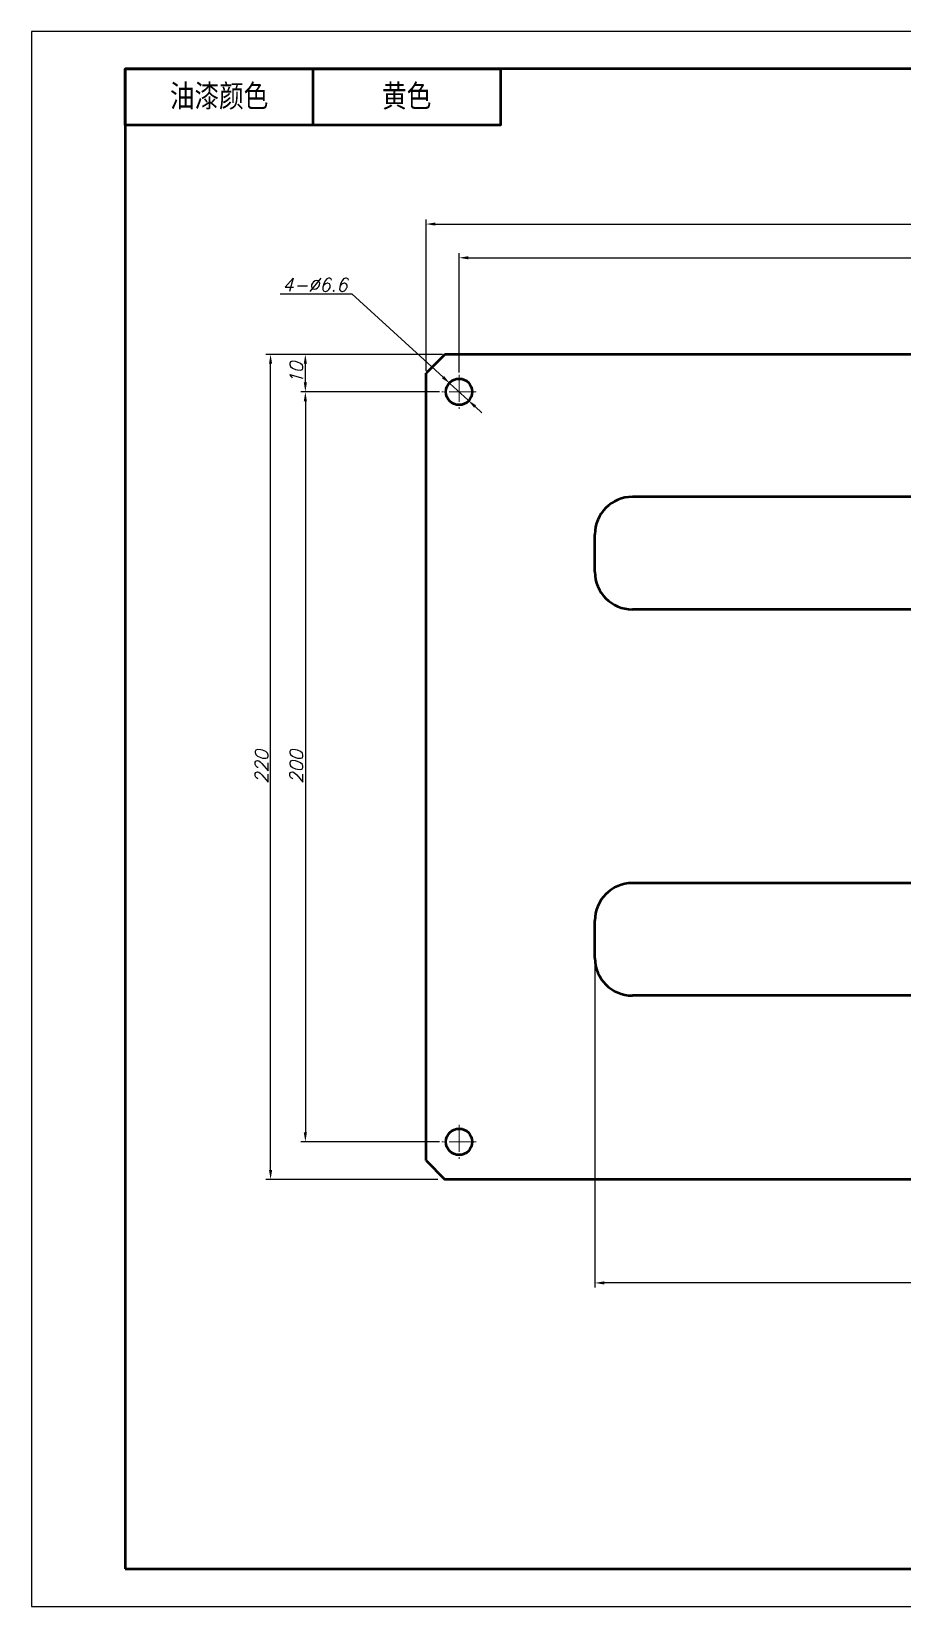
# Model space of a CAD drawing. Header units: inches. Extents: x 17901 to 26602, y 9673 to 14036.
# Drawn here: x 18207 to 18439.2, y 12499.2 to 12919.2 of the extents above; entities that cross this region are included whole.
import ezdxf

# ---------------------------------------------------------------- set-up
doc = ezdxf.new("R2010")
doc.units = ezdxf.units.IN
doc.header["$MEASUREMENT"] = 0
doc.linetypes.add('CENTER', pattern=[50.8, 31.75, -6.35, 6.35, -6.35])
for name, color, linetype, lineweight in [('中心线', 1, 'CENTER', 15), ('图框_内框线', 5, 'Continuous', 50), ('标注线', 3, 'Continuous', 25), ('粗实线', 7, 'Continuous', 50)]:
    doc.layers.add(name, color=color, linetype=linetype, lineweight=lineweight)
doc.styles.add('DIM_FONT', font='romans.shx', dxfattribs={"oblique": 15})
doc.styles.add('仿宋体', font='FSGB2312.ttf', dxfattribs={"width": 0.8, "height": 3.5})
doc.dimstyles.new('幅面 1：1$0', dxfattribs={"dimtxt": 3.5, "dimasz": 2.5, "dimexe": 1.25, "dimexo": 0.625, "dimtad": 1, "dimdsep": 46, "dimtxsty": 'DIM_FONT', "dimcen": 2.5, "dimclrd": 256, "dimclre": 256, "dimclrt": 256, "dimadec": 0, "dimazin": 0, "dimtm": 1e-09, "dimtfac": 0.5, "dimtmove": 0, "dimatfit": 3, "dimfxl": 1, "dimlwd": -1, "dimarcsym": 0})
doc.dimstyles.new('幅面 1：1$3', dxfattribs={"dimtxt": 3.5, "dimasz": 2.5, "dimexe": 1.25, "dimexo": 0.625, "dimtad": 1, "dimtih": 1, "dimtoh": 1, "dimdsep": 46, "dimtxsty": 'DIM_FONT', "dimcen": 2.5, "dimclrd": 256, "dimclre": 256, "dimclrt": 256, "dimazin": 2, "dimtfac": 0.5, "dimtmove": 0, "dimatfit": 3, "dimfxl": 1, "dimlwd": -1, "dimlwe": -1, "dimarcsym": 0})

# ---------------------------------------------------------------- blocks, each defined once
blk = doc.blocks.new('*D191')
at = {"layer": 'Defpoints', "color": 0, "transparency": 16777216}
for p in [(18270.75, 12833.07), (18317.19, 12833.07), (18315.99, 12613.07)]:
    blk.add_point(p, dxfattribs=at)
at = {"layer": '标注线', "lineweight": -2, "transparency": 16777216}
for p, q in [((18316.56, 12833.07), (18269.5, 12833.07)), ((18315.36, 12613.07), (18269.5, 12613.07))]:
    blk.add_line(p, q, dxfattribs=at)
at = {"layer": '标注线', "transparency": 16777216}
blk.add_line((18270.75, 12615.57), (18270.75, 12830.57), dxfattribs=at)
for points in [[(18270.33, 12830.57), (18271.17, 12830.57), (18270.75, 12833.07)], [(18270.33, 12615.57), (18271.17, 12615.57), (18270.75, 12613.07)]]:
    blk.add_solid(points, dxfattribs=at)
at = {"layer": '标注线', "transparency": 16777216, "insert": (18268.38, 12723.07), "char_height": 3.5, "attachment_point": 5, "rotation": 90, "style": 'DIM_FONT'}
blk.add_mtext('220', dxfattribs=at)
blk = doc.blocks.new('*D192')
at = {"layer": 'Defpoints', "color": 0, "transparency": 16777216}
for p in [(18632.99, 12867.82), (18312.19, 12828.07), (18632.99, 12828.07)]:
    blk.add_point(p, dxfattribs=at)
at = {"layer": '标注线', "lineweight": -2, "transparency": 16777216}
for p, q in [((18312.19, 12828.7), (18312.19, 12869.07)), ((18632.99, 12828.7), (18632.99, 12869.07))]:
    blk.add_line(p, q, dxfattribs=at)
at = {"layer": '标注线', "transparency": 16777216}
blk.add_line((18314.69, 12867.82), (18630.49, 12867.82), dxfattribs=at)
for points in [[(18314.69, 12868.24), (18314.69, 12867.41), (18312.19, 12867.82)], [(18630.49, 12868.24), (18630.49, 12867.41), (18632.99, 12867.82)]]:
    blk.add_solid(points, dxfattribs=at)
at = {"layer": '标注线', "transparency": 16777216, "insert": (18472.59, 12870.2), "char_height": 3.5, "attachment_point": 5, "style": 'DIM_FONT'}
blk.add_mtext('320.8', dxfattribs=at)
blk = doc.blocks.new('*D193')
at = {"layer": 'Defpoints', "color": 0, "transparency": 16777216}
for p in [(18622.99, 12858.83), (18320.99, 12827.62), (18622.99, 12827.36)]:
    blk.add_point(p, dxfattribs=at)
at = {"layer": '标注线', "lineweight": -2, "transparency": 16777216}
for p, q in [((18320.99, 12828.25), (18320.99, 12860.08)), ((18622.99, 12827.99), (18622.99, 12860.08))]:
    blk.add_line(p, q, dxfattribs=at)
at = {"layer": '标注线', "transparency": 16777216}
blk.add_line((18323.49, 12858.83), (18620.49, 12858.83), dxfattribs=at)
for points in [[(18323.49, 12859.25), (18323.49, 12858.41), (18320.99, 12858.83)], [(18620.49, 12859.25), (18620.49, 12858.41), (18622.99, 12858.83)]]:
    blk.add_solid(points, dxfattribs=at)
at = {"layer": '标注线', "transparency": 16777216, "insert": (18471.99, 12861.2), "char_height": 3.5, "attachment_point": 5, "style": 'DIM_FONT'}
blk.add_mtext('302', dxfattribs=at)
blk = doc.blocks.new('*D194')
at = {"layer": 'Defpoints', "color": 0, "transparency": 16777216}
for p in [(18280.02, 12833.07), (18317.19, 12833.07), (18316.44, 12823.07)]:
    blk.add_point(p, dxfattribs=at)
at = {"layer": '标注线', "lineweight": -2, "transparency": 16777216}
for p, q in [((18316.56, 12833.07), (18278.77, 12833.07)), ((18315.81, 12823.07), (18278.77, 12823.07))]:
    blk.add_line(p, q, dxfattribs=at)
at = {"layer": '标注线', "transparency": 16777216}
blk.add_line((18280.02, 12825.57), (18280.02, 12830.57), dxfattribs=at)
for points in [[(18279.6, 12830.57), (18280.44, 12830.57), (18280.02, 12833.07)], [(18279.6, 12825.57), (18280.44, 12825.57), (18280.02, 12823.07)]]:
    blk.add_solid(points, dxfattribs=at)
at = {"layer": '标注线', "transparency": 16777216, "insert": (18277.64, 12828.07), "char_height": 3.5, "attachment_point": 5, "rotation": 90, "style": 'DIM_FONT'}
blk.add_mtext('10', dxfattribs=at)
blk = doc.blocks.new('*D195')
at = {"layer": 'Defpoints', "color": 0, "transparency": 16777216}
for p in [(18316.44, 12823.07), (18280.02, 12623.07), (18316.44, 12623.07)]:
    blk.add_point(p, dxfattribs=at)
at = {"layer": '标注线', "lineweight": -2, "transparency": 16777216}
for p, q in [((18315.81, 12823.07), (18278.77, 12823.07)), ((18315.81, 12623.07), (18278.77, 12623.07))]:
    blk.add_line(p, q, dxfattribs=at)
at = {"layer": '标注线', "transparency": 16777216}
blk.add_line((18280.02, 12820.57), (18280.02, 12625.57), dxfattribs=at)
for points in [[(18279.6, 12820.57), (18280.44, 12820.57), (18280.02, 12823.07)], [(18279.6, 12625.57), (18280.44, 12625.57), (18280.02, 12623.07)]]:
    blk.add_solid(points, dxfattribs=at)
at = {"layer": '标注线', "transparency": 16777216, "insert": (18277.64, 12723.07), "char_height": 3.5, "attachment_point": 5, "rotation": 90, "style": 'DIM_FONT'}
blk.add_mtext('200', dxfattribs=at)
blk = doc.blocks.new('*D196')
at = {"layer": 'Defpoints', "color": 0, "transparency": 16777216}
for p in [(18318.55, 12825.3), (18323.42, 12820.84)]:
    blk.add_point(p, dxfattribs=at)
at = {"layer": '标注线', "transparency": 16777216}
for p, q in [((18273.34, 12849.23), (18292.45, 12849.23)), ((18292.45, 12849.23), (18316.71, 12826.99)), ((18323.42, 12820.84), (18318.55, 12825.3)), ((18325.26, 12819.15), (18327.1, 12817.46))]:
    blk.add_line(p, q, dxfattribs=at)
for points in [[(18316.99, 12827.3), (18316.43, 12826.69), (18318.55, 12825.3)], [(18325.54, 12819.46), (18324.98, 12818.85), (18323.42, 12820.84)]]:
    blk.add_solid(points, dxfattribs=at)
at = {"layer": '标注线', "transparency": 16777216, "insert": (18282.58, 12851.61), "char_height": 3.5, "attachment_point": 5, "style": 'DIM_FONT'}
blk.add_mtext('4-%%c6.6', dxfattribs=at)
blk = doc.blocks.new('*D386')
at = {"layer": 'Defpoints', "color": 0, "transparency": 16777216}
for p in [(18357.19, 12672.07), (18532.19, 12672.07), (18357.19, 12585.46)]:
    blk.add_point(p, dxfattribs=at)
at = {"layer": '标注线', "lineweight": -2, "transparency": 16777216}
for p, q in [((18357.19, 12671.45), (18357.19, 12584.21)), ((18532.19, 12671.45), (18532.19, 12584.21))]:
    blk.add_line(p, q, dxfattribs=at)
at = {"layer": '标注线', "transparency": 16777216}
blk.add_line((18529.69, 12585.46), (18359.69, 12585.46), dxfattribs=at)
for points in [[(18359.69, 12585.88), (18359.69, 12585.04), (18357.19, 12585.46)], [(18529.69, 12585.88), (18529.69, 12585.04), (18532.19, 12585.46)]]:
    blk.add_solid(points, dxfattribs=at)
at = {"layer": '标注线', "transparency": 16777216, "insert": (18444.69, 12587.83), "char_height": 3.5, "attachment_point": 5, "style": 'DIM_FONT'}
blk.add_mtext('175', dxfattribs=at)

msp = doc.modelspace()

# ---------------------------------------------------------------- linework, layer by layer
at = {"layer": 'Defpoints'}
msp.add_lwpolyline([(18207.032, 12499.169), (18801.032, 12499.169), (18801.032, 12919.169), (18207.032, 12919.169)], close=True, dxfattribs=at)
at = {"layer": '中心线', "ltscale": 0.227499}
for p, q in [((18320.985, 12827.624), (18320.985, 12818.524)), ((18320.985, 12627.624), (18320.985, 12618.524))]:
    msp.add_line(p, q, dxfattribs=at)
at = {"layer": '中心线', "ltscale": 0.2275}
for p, q in [((18325.535, 12823.074), (18316.435, 12823.074)), ((18325.535, 12623.074), (18316.435, 12623.074))]:
    msp.add_line(p, q, dxfattribs=at)
at = {"layer": '图框_内框线'}
msp.add_line((18282.032, 12909.169), (18282.032, 12894.169), dxfattribs=at)
for points in [[(18232.032, 12509.169), (18791.032, 12509.169), (18791.032, 12909.169), (18232.032, 12909.169)], [(18232.032, 12909.169), (18332.032, 12909.169), (18332.032, 12894.169), (18232.032, 12894.169)]]:
    msp.add_lwpolyline(points, close=True, dxfattribs=at)
at = {"layer": '粗实线', "ltscale": 0.176777}
for p, q in [((18317.185, 12833.074), (18312.185, 12828.074)), ((18312.185, 12618.074), (18317.185, 12613.074))]:
    msp.add_line(p, q, dxfattribs=at)
at = {"layer": '粗实线'}
for p, q in [((18627.985, 12833.074), (18317.185, 12833.074)), ((18312.185, 12618.074), (18312.185, 12828.074)), ((18522.185, 12795.074), (18367.185, 12795.074)), ((18522.185, 12765.074), (18367.185, 12765.074)), ((18522.185, 12692.074), (18367.185, 12692.074)), ((18522.185, 12662.074), (18367.185, 12662.074)), ((18627.985, 12613.074), (18317.185, 12613.074))]:
    msp.add_line(p, q, dxfattribs=at)
at = {"layer": '粗实线', "ltscale": 0.25}
for p, q in [((18357.185, 12775.074), (18357.185, 12785.074)), ((18357.185, 12672.074), (18357.185, 12682.074))]:
    msp.add_line(p, q, dxfattribs=at)
at = {"layer": '粗实线'}
for centre in [(18320.985, 12823.074), (18320.985, 12623.074)]:
    msp.add_circle(centre, 3.5, dxfattribs=at)
for centre, start, end in [((18367.185, 12785.074), 90, 180), ((18367.185, 12775.074), 180, 270), ((18367.185, 12682.074), 90, 180), ((18367.185, 12672.074), 180, 270)]:
    msp.add_arc(centre, 10, start, end, dxfattribs=at)

# ---------------------------------------------------------------- texts
at = {"layer": '标注线', "char_height": 6, "width": 50, "attachment_point": 5, "style": '仿宋体'}
for s, insert in [('油漆颜色', (18257.032, 12901.669)), ('{\\fSimSun|b0|i0|c134|p2;黄色}', (18307.032, 12901.669))]:
    msp.add_mtext(s, dxfattribs=dict(at, insert=insert))

# ---------------------------------------------------------------- dimensions: what is measured, and where the dimension line sits
at = {"layer": '标注线'}
for base, p1, p2, picture, middle in [((18632.985, 12867.822), (18312.185, 12828.074), (18632.985, 12828.074), '*D192', (18472.585, 12870.197)), ((18622.985, 12858.828), (18320.985, 12827.624), (18622.985, 12827.364), '*D193', (18471.985, 12861.203)), ((18357.185, 12585.459), (18532.185, 12672.074), (18357.185, 12672.074), '*D386', (18444.685, 12587.834))]:
    dim = msp.add_linear_dim(base=base, p1=p1, p2=p2, dimstyle='幅面 1：1$0', dxfattribs=at)
    dim.commit()
    dim.dimension.update_dxf_attribs({"geometry": picture, "text_midpoint": middle})
dim = msp.add_diameter_dim_2p(p1=(18323.417, 12820.844), p2=(18318.553, 12825.304), dimstyle='幅面 1：1$3', override={"dimpost": '4-%%c<>'}, dxfattribs=at)
dim.commit()
dim.dimension.update_dxf_attribs({"geometry": '*D196', "text_midpoint": (18282.583, 12849.233), "dimtype": 163})
for base, p1, p2, picture, middle in [((18270.751, 12833.074), (18315.985, 12613.074), (18317.185, 12833.074), '*D191', (18268.376, 12723.074)), ((18280.02, 12833.074), (18316.435, 12823.074), (18317.185, 12833.074), '*D194', (18277.645, 12828.074)), ((18280.02, 12623.074), (18316.435, 12823.074), (18316.435, 12623.074), '*D195', (18277.645, 12723.074))]:
    dim = msp.add_linear_dim(base=base, p1=p1, p2=p2, angle=90, dimstyle='幅面 1：1$0', dxfattribs=at)
    dim.commit()
    dim.dimension.update_dxf_attribs({"geometry": picture, "text_midpoint": middle})

doc.saveas('drawing.dxf')
